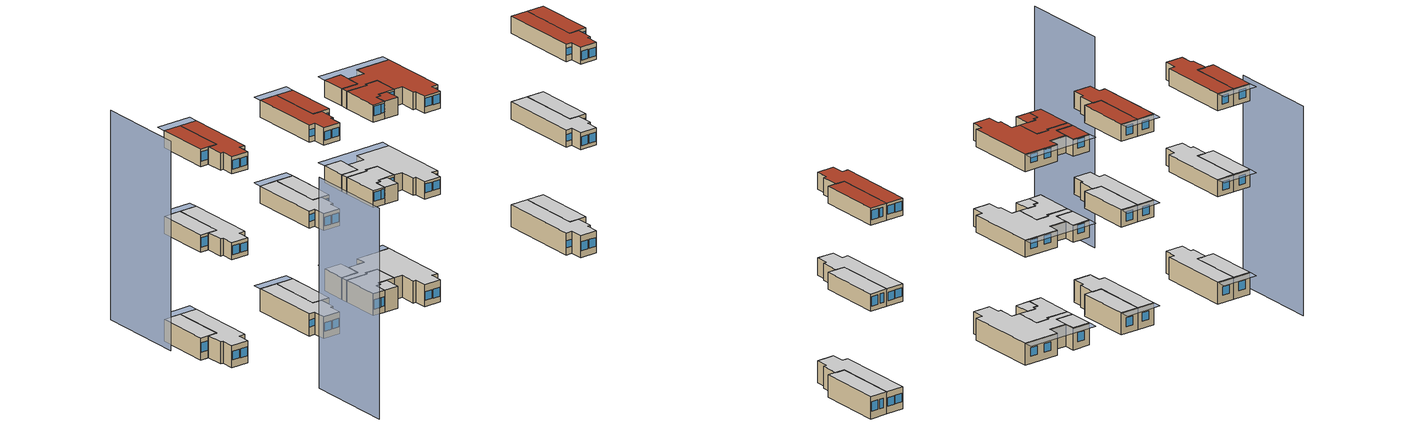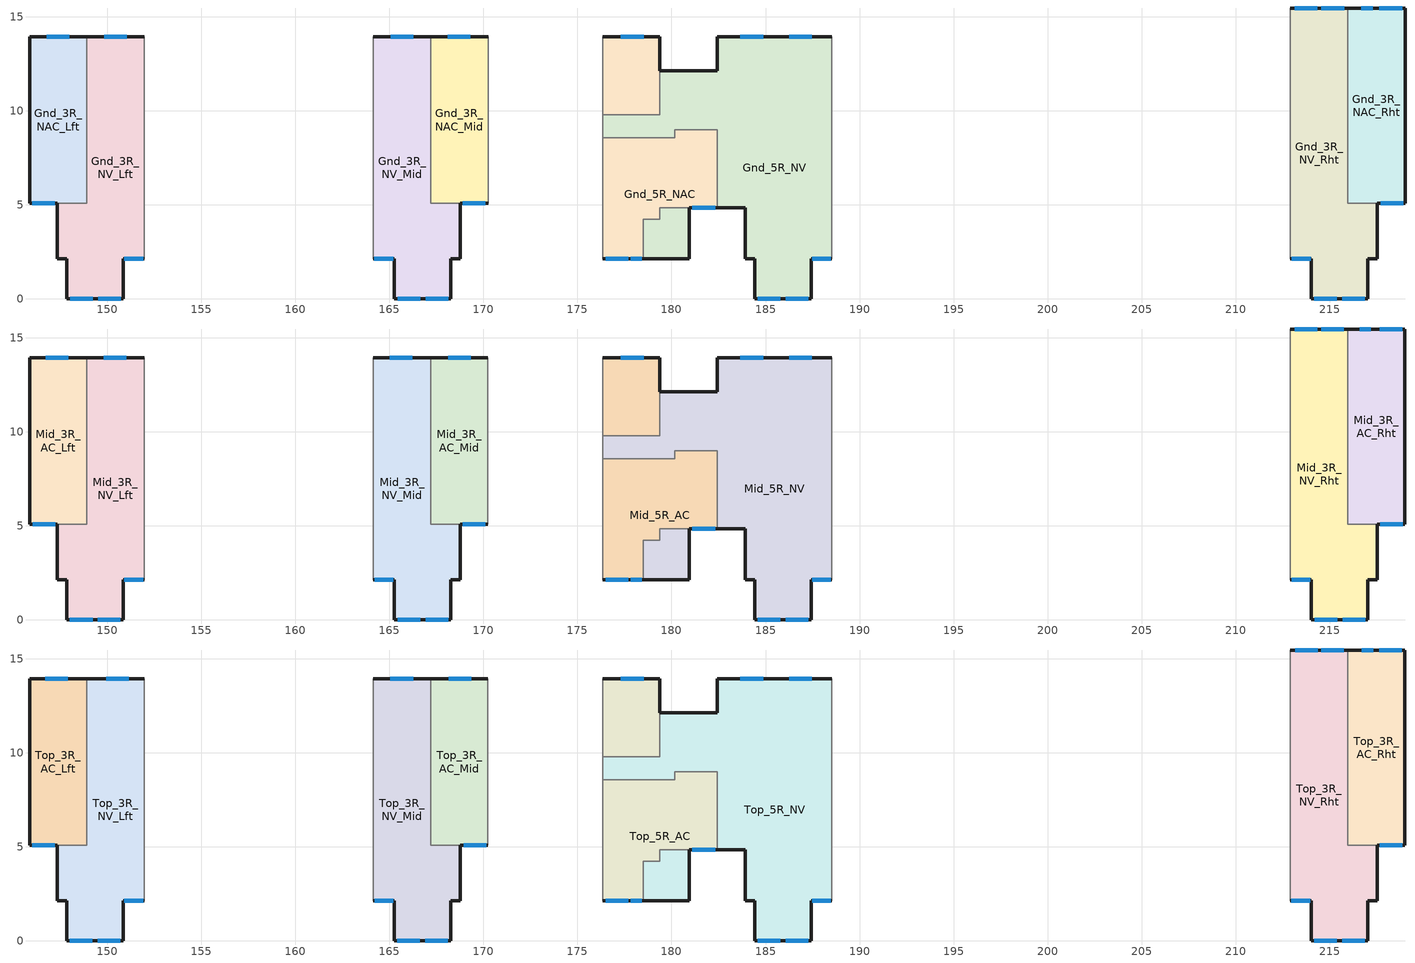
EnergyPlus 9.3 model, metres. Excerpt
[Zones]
Gnd_5R_NAC
 floor ground (Exterior Floor): 179.39,13.92 179.39,9.78 176.34,9.78 176.34,13.92 z0; 182.43,8.98 182.43,4.83 179.39,4.83 179.39,4.22 178.5,4.22 178.5,2.13 176.34,2.13 176.34,8.56 180.19,8.56 180.19,8.98 z0
 wall outside (Exterior Wall): 176.34,2.13 178.5,2.13 / 179.39,12.12 179.39,13.92 176.34,13.92 / 180.95,4.83 182.43,4.83 z0:3.6
 wall to Gnd_5R_NV (Interior Wall): 182.43,4.83 182.43,8.98 180.19,8.98 180.19,8.56 176.34,8.56 / 178.5,2.13 178.5,4.22 179.39,4.22 179.39,4.83 180.95,4.83 / 176.34,9.78 179.39,9.78 179.39,12.12 z0:3.6
 wall adiabatic (Exterior Wall): 176.34,13.92 176.34,9.78 z0:3.6
 wall adiabatic (Interior Wall): 176.34,8.56 176.34,2.13 z0:3.6
 window (Exterior Window): 178.51,13.92 177.31,13.92 z1.11:2.62; 181.12,4.83 182.32,4.83 z0.97:2.48; 177.82,2.13 178.42,2.13 z1.04:2.56; 176.51,2.13 177.71,2.13 z1.03:2.55
 ceiling adiabatic (Interior Ceiling): 176.34,8.56 176.34,2.13 178.5,2.13 178.5,4.22 179.39,4.22 179.39,4.83 182.43,4.83 182.43,8.98 180.19,8.98 180.19,8.56 z3.6; 176.34,13.92 176.34,9.78 179.39,9.78 179.39,13.92 z3.6
Gnd_5R_NV
 floor ground (Exterior Floor): 188.53,13.92 188.53,2.12 187.42,2.12 187.42,0 184.42,0 184.42,2.12 183.92,2.13 183.92,4.83 182.43,4.83 182.43,8.98 180.19,8.98 180.19,8.56 176.34,8.56 176.34,9.78 179.39,9.78 179.39,12.12 182.43,12.12 182.43,13.92 z0; 180.95,4.83 180.95,2.13 178.5,2.13 178.5,4.22 179.39,4.22 179.39,4.83 z0
 wall outside (Exterior Wall): 182.43,4.83 183.92,4.83 183.92,2.13 184.42,2.12 184.42,0 187.42,0 187.42,2.12 188.53,2.12 / 188.53,13.92 182.43,13.92 182.43,12.12 179.39,12.12 / 178.5,2.13 180.95,2.13 180.95,4.83 z0:3.6
 wall adiabatic (Interior Wall): 188.53,2.12 188.53,13.92 z0:3.6
 wall adiabatic (Exterior Wall): 176.34,9.78 176.34,8.56 z0:3.6
 window (Exterior Window): 187.46,13.92 186.26,13.92 z1.14:2.56; 184.87,13.92 183.67,13.92 z1.13:2.54; 184.58,0 185.78,0 z1:2.42; 186.06,0 187.26,0 z0.99:2.4; 187.48,2.12 188.48,2.12 z1.21:2.34
 ceiling adiabatic (Interior Ceiling): 179.39,12.12 179.39,9.78 176.34,9.78 176.34,8.56 180.19,8.56 180.19,8.98 182.43,8.98 182.43,4.83 183.92,4.83 183.92,2.13 184.42,2.12 184.42,0 187.42,0 187.42,2.12 188.53,2.12 188.53,13.92 182.43,13.92 182.43,12.12 z3.6; 178.5,4.22 178.5,2.13 180.95,2.13 180.95,4.83 179.39,4.83 179.39,4.22 z3.6
Gnd_3R_NAC_Lft
 floor ground (Exterior Floor): 148.91,13.92 148.91,5.08 145.86,5.08 145.86,13.92 z0
 wall outside (Exterior Wall): 148.91,13.92 145.86,13.92 145.86,5.08 147.35,5.08 z0:3.6
 wall to Gnd_3R_NV_Lft (Interior Wall): 147.35,5.08 148.91,5.08 148.91,13.92 z0:3.6
 window (Exterior Window): 147.98,13.92 146.78,13.92 z1.13:2.65; 146,5.08 147.2,5.08 z1.27:2.79
 ceiling adiabatic (Interior Ceiling): 145.86,13.92 145.86,5.08 148.91,5.08 148.91,13.92 z3.6
Gnd_3R_NV_Lft
 floor ground (Exterior Floor): 151.96,13.92 151.96,2.12 150.85,2.12 150.85,0 147.85,0 147.85,2.12 147.35,2.12 147.35,5.08 148.91,5.08 148.91,13.92 z0
 wall outside (Exterior Wall): 151.96,13.92 148.91,13.92 / 147.35,5.08 147.35,2.12 147.85,2.12 147.85,0 150.85,0 150.85,2.12 151.96,2.12 z0:3.6
 wall adiabatic (Interior Wall): 151.96,2.12 151.96,13.92 z0:3.6
 window (Exterior Window): 149.51,0 150.71,0 z1.19:2.6; 148.03,0 149.23,0 z1.2:2.62; 151.03,13.92 149.83,13.92 z1.25:2.66; 150.9,2.12 151.9,2.12 z1.51:2.64
 ceiling adiabatic (Interior Ceiling): 148.91,13.92 148.91,5.08 147.35,5.08 147.35,2.12 147.85,2.12 147.85,0 150.85,0 150.85,2.12 151.96,2.12 151.96,13.92 z3.6
Gnd_3R_NV_Mid
 floor ground (Exterior Floor): 167.19,13.92 167.19,5.08 168.76,5.08 168.76,2.12 168.26,2.12 168.26,0 165.26,0 165.26,2.12 164.15,2.12 164.15,13.92 z0
 wall outside (Exterior Wall): 167.19,13.92 164.15,13.92 / 164.15,2.12 165.26,2.12 165.26,0 168.26,0 168.26,2.12 168.76,2.12 168.76,5.08 z0:3.6
 wall to Gnd_3R_NAC_Mid (Interior Wall): 168.76,5.08 167.19,5.08 167.19,13.92 z0:3.6
 wall adiabatic (Interior Wall): 164.15,13.92 164.15,2.12 z0:3.6
 window (Exterior Window): 165.45,0 166.65,0 z1.16:2.57; 166.94,0 168.14,0 z1.14:2.56; 166.26,13.92 165.06,13.92 z1.12:2.53; 164.2,2.12 165.2,2.12 z1.45:2.57
 ceiling adiabatic (Interior Ceiling): 164.15,13.92 164.15,2.12 165.26,2.12 165.26,0 168.26,0 168.26,2.12 168.76,2.12 168.76,5.08 167.19,5.08 167.19,13.92 z3.6
Gnd_3R_NAC_Mid
 floor ground (Exterior Floor): 170.24,13.92 170.24,5.08 167.19,5.08 167.19,13.92 z0
 wall outside (Exterior Wall): 170.24,13.92 167.19,13.92 / 168.76,5.08 170.24,5.08 z0:3.6
 wall adiabatic (Interior Wall): 170.24,5.08 170.24,13.92 z0:3.6
 window (Exterior Window): 169.3,13.92 168.1,13.92 z1.06:2.57; 168.89,5.08 170.09,5.08 z1.06:2.58
 ceiling adiabatic (Interior Ceiling): 167.19,13.92 167.19,5.08 170.24,5.08 170.24,13.92 z3.6
Gnd_3R_NAC_Rht
 floor ground (Exterior Floor): 219.01,15.45 219.01,5.08 215.96,5.08 215.96,15.45 z0
 wall outside (Exterior Wall): 217.52,5.08 219.01,5.08 219.01,15.45 215.96,15.45 z0:3.6
 wall to Gnd_3R_NV_Rht (Interior Wall): 215.96,15.45 215.96,5.08 217.52,5.08 z0:3.6
 window (Exterior Window): 217.29,15.45 216.69,15.45 z1.2:2.72; 217.71,5.08 218.91,5.08 z0.96:2.48; 218.85,15.45 217.65,15.45 z1.22:2.73
 ceiling adiabatic (Interior Ceiling): 215.96,15.45 215.96,5.08 219.01,5.08 219.01,15.45 z3.6
Gnd_3R_NV_Rht
 floor ground (Exterior Floor): 215.96,15.45 215.96,5.08 217.52,5.08 217.52,2.12 217.02,2.12 217.02,0 214.02,0 214.02,2.12 212.91,2.12 212.91,15.45 z0
 wall outside (Exterior Wall): 212.91,2.12 214.02,2.12 214.02,0 217.02,0 217.02,2.12 217.52,2.12 217.52,5.08 / 215.96,15.45 212.91,15.45 z0:3.6
 wall adiabatic (Interior Wall): 212.91,15.45 212.91,2.12 z0:3.6
 window (Exterior Window): 214.18,0 215.38,0 z1.13:2.55; 215.67,0 216.87,0 z1.12:2.53; 214.35,15.45 213.15,15.45 / 215.77,15.45 214.57,15.45 z1.21:2.63; 212.99,2.12 213.99,2.12 z1.16:2.29
 ceiling adiabatic (Interior Ceiling): 212.91,15.45 212.91,2.12 214.02,2.12 214.02,0 217.02,0 217.02,2.12 217.52,2.12 217.52,5.08 215.96,5.08 215.96,15.45 z3.6
Mid_5R_AC
 floor adiabatic (Interior Floor): 182.43,8.98 182.43,4.83 179.39,4.83 179.39,4.22 178.5,4.22 178.5,2.13 176.34,2.13 176.34,8.56 180.19,8.56 180.19,8.98 z17.6; 179.39,13.92 179.39,9.78 176.34,9.78 176.34,13.92 z17.6
 wall outside (Exterior Wall): 176.34,2.13 178.5,2.13 / 179.39,12.12 179.39,13.92 176.34,13.92 / 180.95,4.83 182.43,4.83 z17.6:20.4
 wall to Mid_5R_NV (Interior Wall): 182.43,4.83 182.43,8.98 180.19,8.98 180.19,8.56 176.34,8.56 / 178.5,2.13 178.5,4.22 179.39,4.22 179.39,4.83 180.95,4.83 / 176.34,9.78 179.39,9.78 179.39,12.12 z17.6:20.4
 wall adiabatic (Exterior Wall): 176.34,13.92 176.34,9.78 z17.6:20.4
 wall adiabatic (Interior Wall): 176.34,8.56 176.34,2.13 z17.6:20.4
 window (Exterior Window): 177.82,2.13 178.42,2.13 z18.64:20.16; 176.51,2.13 177.71,2.13 z18.63:20.15; 181.12,4.83 182.32,4.83 z18.57:20.08; 178.51,13.92 177.31,13.92 z18.71:20.22
 ceiling adiabatic (Interior Ceiling): 176.34,13.92 176.34,9.78 179.39,9.78 179.39,13.92 z20.4; 176.34,8.56 176.34,2.13 178.5,2.13 178.5,4.22 179.39,4.22 179.39,4.83 182.43,4.83 182.43,8.98 180.19,8.98 180.19,8.56 z20.4
Mid_5R_NV
 floor adiabatic (Interior Floor): 188.53,13.92 188.53,2.12 187.42,2.12 187.42,0 184.42,0 184.42,2.13 183.92,2.13 183.92,4.83 182.43,4.83 182.43,8.98 180.19,8.98 180.19,8.56 176.34,8.56 176.34,9.78 179.39,9.78 179.39,12.12 182.43,12.12 182.43,13.92 z17.6; 180.95,4.83 180.95,2.13 178.5,2.13 178.5,4.22 179.39,4.22 179.39,4.83 z17.6
 wall outside (Exterior Wall): 182.43,4.83 183.92,4.83 183.92,2.13 184.42,2.13 184.42,0 187.42,0 187.42,2.12 188.53,2.12 / 188.53,13.92 182.43,13.92 182.43,12.12 179.39,12.12 / 178.5,2.13 180.95,2.13 180.95,4.83 z17.6:20.4
 wall adiabatic (Interior Wall): 188.53,2.12 188.53,13.92 z17.6:20.4
 wall adiabatic (Exterior Wall): 176.34,9.78 176.34,8.56 z17.6:20.4
 window (Exterior Window): 187.48,2.12 188.48,2.12 z18.81:19.94; 186.06,0 187.26,0 z18.59:20; 184.58,0 185.78,0 z18.6:20.02; 184.87,13.92 183.67,13.92 z18.73:20.14; 187.46,13.92 186.26,13.92 z18.74:20.16
 ceiling adiabatic (Interior Ceiling): 179.39,12.12 179.39,9.78 176.34,9.78 176.34,8.56 180.19,8.56 180.19,8.98 182.43,8.98 182.43,4.83 183.92,4.83 183.92,2.13 184.42,2.13 184.42,0 187.42,0 187.42,2.12 188.53,2.12 188.53,13.92 182.43,13.92 182.43,12.12 z20.4; 178.5,4.22 178.5,2.13 180.95,2.13 180.95,4.83 179.39,4.83 179.39,4.22 z20.4
Mid_3R_AC_Lft
 floor adiabatic (Interior Floor): 148.91,13.92 148.91,5.08 145.86,5.08 145.86,13.92 z17.6
 wall outside (Exterior Wall): 148.91,13.92 145.86,13.92 145.86,5.08 147.34,5.08 z17.6:20.4
 wall to Mid_3R_NV_Lft (Interior Wall): 147.34,5.08 148.91,5.08 148.91,13.92 z17.6:20.4
 window (Exterior Window): 146.03,5.08 147.23,5.08 z18.38:19.89; 147.93,13.92 146.73,13.92 z18.35:19.86
 ceiling adiabatic (Interior Ceiling): 145.86,13.92 145.86,5.08 148.91,5.08 148.91,13.92 z20.4
Mid_3R_AC_Mid
 floor adiabatic (Interior Floor): 170.24,13.92 170.24,5.08 167.19,5.08 167.19,13.92 z17.6
 wall outside (Exterior Wall): 168.76,5.08 170.24,5.08 / 170.24,13.92 167.19,13.92 z17.6:20.4
 wall to Mid_3R_NV_Mid (Interior Wall): 167.19,13.92 167.19,5.08 168.76,5.08 z17.6:20.4
 wall adiabatic (Interior Wall): 170.24,5.08 170.24,13.92 z17.6:20.4
 window (Exterior Window): 169.32,13.92 168.12,13.92 z18.3:19.82; 168.9,5.08 170.1,5.08 z18.34:19.85
 ceiling adiabatic (Interior Ceiling): 167.19,13.92 167.19,5.08 170.24,5.08 170.24,13.92 z20.4
Mid_3R_NV_Mid
 floor adiabatic (Interior Floor): 167.19,13.92 167.19,5.08 168.76,5.08 168.76,2.13 168.25,2.13 168.25,0 165.25,0 165.25,2.13 164.15,2.13 164.15,13.92 z17.6
 wall outside (Exterior Wall): 164.15,2.13 165.25,2.13 165.25,0 168.25,0 168.25,2.13 168.76,2.13 168.76,5.08 / 167.19,13.92 164.15,13.92 z17.6:20.4
 wall adiabatic (Interior Wall): 164.15,13.92 164.15,2.13 z17.6:20.4
 window (Exterior Window): 166.92,0 168.12,0 z18.33:19.75; 165.43,0 166.63,0 z18.35:19.76; 166.2,13.92 165,13.92 z18.36:19.78; 164.22,2.13 165.22,2.13 z18.68:19.8
 ceiling adiabatic (Interior Ceiling): 164.15,13.92 164.15,2.13 165.25,2.13 165.25,0 168.25,0 168.25,2.13 168.76,2.13 168.76,5.08 167.19,5.08 167.19,13.92 z20.4
Mid_3R_NV_Lft
 floor adiabatic (Interior Floor): 151.95,13.92 151.95,2.13 150.85,2.13 150.85,0 147.85,0 147.85,2.13 147.34,2.13 147.34,5.08 148.91,5.08 148.91,13.92 z17.6
 wall outside (Exterior Wall): 147.34,5.08 147.34,2.13 147.85,2.13 147.85,0 150.85,0 150.85,2.13 151.95,2.13 / 151.95,13.92 148.91,13.92 z17.6:20.4
 wall adiabatic (Interior Wall): 151.95,2.13 151.95,13.92 z17.6:20.4
 window (Exterior Window): 149.5,0 150.7,0 z18.38:19.8; 148.01,0 149.21,0 z18.4:19.81; 150.91,2.13 151.91,2.13 z18.68:19.8; 151,13.92 149.8,13.92 z18.39:19.81
 ceiling adiabatic (Interior Ceiling): 148.91,13.92 148.91,5.08 147.34,5.08 147.34,2.13 147.85,2.13 147.85,0 150.85,0 150.85,2.13 151.95,2.13 151.95,13.92 z20.4
Mid_3R_AC_Rht
 floor adiabatic (Interior Floor): 219.01,15.45 219.01,5.08 215.96,5.08 215.96,15.45 z17.6
 wall outside (Exterior Wall): 217.52,5.08 219.01,5.08 219.01,15.45 215.96,15.45 z17.6:20.4
 wall to Mid_3R_NV_Rht (Interior Wall): 215.96,15.45 215.96,5.08 217.52,5.08 z17.6:20.4
 window (Exterior Window): 217.68,5.08 218.88,5.08 z18.21:19.73; 218.87,15.45 217.67,15.45 z18.4:19.92; 217.19,15.45 216.59,15.45 z18.42:19.94
 ceiling adiabatic (Interior Ceiling): 215.96,15.45 215.96,5.08 219.01,5.08 219.01,15.45 z20.4
Mid_3R_NV_Rht
 floor adiabatic (Interior Floor): 215.96,15.45 215.96,5.08 217.52,5.08 217.52,2.13 217.02,2.13 217.02,0 214.02,0 214.02,2.13 212.91,2.13 212.91,15.45 z17.6
 wall outside (Exterior Wall): 212.91,2.13 214.02,2.13 214.02,0 217.02,0 217.02,2.13 217.52,2.13 217.52,5.08 / 215.96,15.45 212.91,15.45 z17.6:20.4
 wall adiabatic (Interior Wall): 212.91,15.45 212.91,2.13 z17.6:20.4
 window (Exterior Window): 214.21,0 215.41,0 z18.27:19.68; 215.7,0 216.9,0 z18.25:19.67; 212.98,2.13 213.98,2.13 z18.53:19.66; 214.35,15.45 213.15,15.45 / 215.75,15.45 214.55,15.45 z18.43:19.84
 ceiling adiabatic (Interior Ceiling): 212.91,15.45 212.91,2.13 214.02,2.13 214.02,0 217.02,0 217.02,2.13 217.52,2.13 217.52,5.08 215.96,5.08 215.96,15.45 z20.4
Top_5R_NV
 floor adiabatic (Exterior Floor): 188.53,13.92 188.53,2.12 187.42,2.12 187.42,0 184.42,0 184.42,2.13 183.92,2.13 183.92,4.83 182.43,4.83 182.43,8.98 180.19,8.98 180.19,8.56 176.34,8.56 176.34,9.78 179.39,9.78 179.39,12.12 182.43,12.12 182.43,13.92 z31.6
 floor adiabatic (Interior Floor): 180.95,4.83 180.95,2.13 178.5,2.13 178.5,4.22 179.39,4.22 179.39,4.83 z31.6
 wall outside (Exterior Wall): 182.43,4.83 183.92,4.83 183.92,2.13 184.42,2.13 184.42,0 187.42,0 187.42,2.12 188.53,2.12 / 188.53,13.92 182.43,13.92 182.43,12.12 179.39,12.12 / 178.5,2.13 180.95,2.13 180.95,4.83 z31.6:34.4
 wall adiabatic (Interior Wall): 188.53,2.12 188.53,13.92 z31.6:34.4
 wall to Top_5R_AC (Interior Wall): 176.34,8.56 180.19,8.56 180.19,8.98 182.43,8.98 182.43,4.83 / 179.39,12.12 179.39,9.78 176.34,9.78 / 180.95,4.83 179.39,4.83 179.39,4.22 178.5,4.22 178.5,2.13 z31.6:34.4
 wall adiabatic (Exterior Wall): 176.34,9.78 176.34,8.56 z31.6:34.4
 window (Exterior Window): 187.46,13.92 186.26,13.92 z32.74:34.16; 184.87,13.92 183.67,13.92 z32.73:34.14; 184.58,0 185.78,0 z32.6:34.02; 186.06,0 187.26,0 z32.59:34; 187.48,2.12 188.48,2.12 z32.81:33.94
 roof outside (Interior Floor): 179.39,12.12 179.39,9.78 176.34,9.78 176.34,8.56 180.19,8.56 180.19,8.98 182.43,8.98 182.43,4.83 183.92,4.83 183.92,2.13 184.42,2.13 184.42,0 187.42,0 187.42,2.12 188.53,2.12 188.53,13.92 182.43,13.92 182.43,12.12 z34.4
 roof outside (Exterior Roof): 178.5,4.22 178.5,2.13 180.95,2.13 180.95,4.83 179.39,4.83 179.39,4.22 z34.4
Top_5R_AC
 floor adiabatic (Interior Floor): 182.43,8.98 182.43,4.83 179.39,4.83 179.39,4.22 178.5,4.22 178.5,2.13 176.34,2.13 176.34,8.56 180.19,8.56 180.19,8.98 z31.6; 179.39,13.92 179.39,9.78 176.34,9.78 176.34,13.92 z31.6
 wall outside (Exterior Wall): 176.34,2.13 178.5,2.13 / 179.39,12.12 179.39,13.92 176.34,13.92 / 180.95,4.83 182.43,4.83 z31.6:34.4
 wall adiabatic (Exterior Wall): 176.34,13.92 176.34,9.78 z31.6:34.4
 wall adiabatic (Interior Wall): 176.34,8.56 176.34,2.13 z31.6:34.4
 window (Exterior Window): 178.51,13.92 177.31,13.92 z32.71:34.22; 176.51,2.13 177.71,2.13 z32.63:34.15; 181.12,4.83 182.32,4.83 z32.57:34.08; 177.82,2.13 178.42,2.13 z32.64:34.16
 roof outside (Exterior Roof): 176.34,13.92 176.34,9.78 179.39,9.78 179.39,13.92 z34.4; 176.34,8.56 176.34,2.13 178.5,2.13 178.5,4.22 179.39,4.22 179.39,4.83 182.43,4.83 182.43,8.98 180.19,8.98 180.19,8.56 z34.4
Top_3R_AC_Lft
 floor adiabatic (Interior Floor): 148.91,13.92 148.91,5.08 145.86,5.08 145.86,13.92 z31.6
 wall outside (Exterior Wall): 148.91,13.92 145.86,13.92 145.86,5.08 147.34,5.08 z31.6:34.4
 wall to Top_3R_NV_Lft (Interior Wall): 147.34,5.08 148.91,5.08 148.91,13.92 z31.6:34.4
 window (Exterior Window): 146,5.08 147.2,5.08 z32.44:33.96; 147.89,13.92 146.69,13.92 z32.37:33.88
 roof outside (Exterior Roof): 145.86,13.92 145.86,5.08 148.91,5.08 148.91,13.92 z34.4
Top_3R_NV_Mid
 floor adiabatic (Interior Floor): 167.19,13.92 167.19,5.08 168.76,5.08 168.76,2.13 168.25,2.13 168.25,0 165.25,0 165.25,2.13 164.15,2.13 164.15,13.92 z31.6
 wall outside (Exterior Wall): 164.15,2.13 165.25,2.13 165.25,0 168.25,0 168.25,2.13 168.76,2.13 168.76,5.08 / 167.19,13.92 164.15,13.92 z31.6:34.4
 wall adiabatic (Interior Wall): 164.15,13.92 164.15,2.13 z31.6:34.4
 wall to Top_3R_AC_Mid (Interior Wall): 168.76,5.08 167.19,5.08 167.19,13.92 z31.6:34.4
 window (Exterior Window): 165.42,0 166.62,0 / 166.25,13.92 165.05,13.92 z32.36:33.77; 166.9,0 168.1,0 z32.35:33.76; 164.21,2.13 165.21,2.13 z32.52:33.64
 roof outside (Exterior Roof): 164.15,13.92 164.15,2.13 165.25,2.13 165.25,0 168.25,0 168.25,2.13 168.76,2.13 168.76,5.08 167.19,5.08 167.19,13.92 z34.4
Top_3R_AC_Rht
 floor adiabatic (Interior Floor): 219.01,15.45 219.01,5.08 215.96,5.08 215.96,15.45 z31.6
 wall outside (Exterior Wall): 217.52,5.08 219.01,5.08 219.01,15.45 215.96,15.45 z31.6:34.4
 wall to Top_3R_NV_Rht (Interior Wall): 215.96,15.45 215.96,5.08 217.52,5.08 z31.6:34.4
 window (Exterior Window): 217.67,5.08 218.87,5.08 z32.35:33.86; 218.84,15.45 217.64,15.45 z32.49:34.01; 217.32,15.45 216.72,15.45 z32.47:33.98
 roof outside (Exterior Roof): 215.96,15.45 215.96,5.08 219.01,5.08 219.01,15.45 z34.4
Top_3R_AC_Mid
 floor adiabatic (Interior Floor): 170.24,13.92 170.24,5.08 167.19,5.08 167.19,13.92 z31.6
 wall outside (Exterior Wall): 168.76,5.08 170.24,5.08 / 170.24,13.92 167.19,13.92 z31.6:34.4
 wall adiabatic (Interior Wall): 170.24,5.08 170.24,13.92 z31.6:34.4
 window (Exterior Window): 169.34,13.92 168.14,13.92 z32.34:33.86; 168.94,5.08 170.14,5.08 z32.32:33.83
 roof outside (Exterior Roof): 167.19,13.92 167.19,5.08 170.24,5.08 170.24,13.92 z34.4
Top_3R_NV_Lft
 floor adiabatic (Interior Floor): 151.95,13.92 151.95,2.13 150.85,2.13 150.85,0 147.85,0 147.85,2.13 147.34,2.13 147.34,5.08 148.91,5.08 148.91,13.92 z31.6
 wall outside (Exterior Wall): 147.34,5.08 147.34,2.13 147.85,2.13 147.85,0 150.85,0 150.85,2.13 151.95,2.13 / 151.95,13.92 148.91,13.92 z31.6:34.4
 wall adiabatic (Interior Wall): 151.95,2.13 151.95,13.92 z31.6:34.4
 window (Exterior Window): 148,0 149.2,0 z32.36:33.78; 149.49,0 150.69,0 z32.35:33.76; 150.9,2.13 151.9,2.13 z32.74:33.86; 151.13,13.92 149.93,13.92 z32.47:33.88
 roof outside (Exterior Roof): 148.91,13.92 148.91,5.08 147.34,5.08 147.34,2.13 147.85,2.13 147.85,0 150.85,0 150.85,2.13 151.95,2.13 151.95,13.92 z34.4
Top_3R_NV_Rht
 floor adiabatic (Interior Floor): 215.96,15.45 215.96,5.08 217.52,5.08 217.52,2.13 217.02,2.13 217.02,0 214.02,0 214.02,2.13 212.91,2.13 212.91,15.45 z31.6
 wall outside (Exterior Wall): 212.91,2.13 214.02,2.13 214.02,0 217.02,0 217.02,2.13 217.52,2.13 217.52,5.08 / 215.96,15.45 212.91,15.45 z31.6:34.4
 wall adiabatic (Interior Wall): 212.91,15.45 212.91,2.13 z31.6:34.4
 window (Exterior Window): 214.19,0 215.39,0 z32.22:33.63; 215.68,0 216.88,0 z32.2:33.62; 214.37,15.45 213.17,15.45 / 215.76,15.45 214.56,15.45 z32.53:33.94; 212.96,2.13 213.96,2.13 z32.6:33.73
 roof outside (Exterior Roof): 212.91,15.45 212.91,2.13 214.02,2.13 214.02,0 217.02,0 217.02,2.13 217.52,2.13 217.52,5.08 215.96,5.08 215.96,15.45 z34.4
shading: 144.5,25.16 144.5,10.56 z0:34.23; 153.4,-14 153.39,-28.6 z0:34.4; 176.34,15.45 176.34,13.92 179.39,13.92 179.39,12.12 182.43,12.12 182.43,13.92 188.53,13.92 188.53,15.45 z3.6; 176.34,15.45 176.34,13.92 179.39,13.92 179.39,12.12 182.43,12.12 182.43,13.92 188.53,13.92 188.53,15.45 z34.4; 176.34,15.45 176.34,13.92 179.39,13.92 179.39,12.12 182.43,12.12 182.43,13.92 188.53,13.92 188.53,15.45 z20.4; 170.24,15.45 170.24,13.92 164.15,13.92 164.15,15.45 z3.6; 151.96,15.45 151.96,13.92 145.86,13.92 145.86,15.45 z3.6; 170.24,15.45 170.24,13.92 164.15,13.92 164.15,15.45 z20.4; 151.95,15.45 151.95,13.92 145.86,13.92 145.86,15.45 z20.4; 170.24,15.45 170.24,13.92 164.15,13.92 164.15,15.45 z34.4; 151.95,15.45 151.95,13.92 145.86,13.92 145.86,15.45 z34.4
[Building]
Blk1: North Axis {deg}=351.6; Terrain=Urban; Loads Convergence Tolerance Value {W}=0.04; Temperature Convergence Tolerance Value {deltaC}=0.4; Solar Distribution=FullExterior; Maximum Number of Warmup Days=25
[Site:Location]
Singapore: Latitude {deg}=1.3; Longitude {deg}=103.8; Time Zone {hr}=8; Elevation {m}=6
[Site:GroundTemperature:BuildingSurface]
18, 18, 18, 18, 24, 24.3, 24, 18, 18, 18, 18, 18
[Material] Roughness=MediumRough
Name | Thickness {m} | Conductivity {W/m-K} | Density {kg/m3} | Specific Heat {J/kg-K} | Thermal Absorptance | Solar Absorptance | Visible Absorptance
M11 100mm lightweight concrete | 0.1016 | 0.53 | 1280 | 840 | 0.9 | 0.5 | 0.5
M15 150mm heavyweight concrete | 0.15 | 1.95 | 2240 | 900 | 0.9 | 0.7 | 0.7
Roof concrete | 0.15 | 1.442 | 2240 | 900
Cement plaster | 0.005 | 0.533 | 1280 | 840
Ferrocement | 0.03 | 0.836 | 1280 | 900
Polyethylene | 0.075 | 0.024 | 24 | 303
[Material:AirGap]
F05 Ceiling air space resistance: Thermal Resistance {m2-K/W}=0.18
[WindowMaterial:Glazing]
Clear 6mm: Optical Data Type=SpectralAverage; Thickness {m}=0.006; Solar Transmittance at Normal Incidence=0.837; Front Side Solar Reflectance at Normal Incidence=0.075; Back Side Solar Reflectance at Normal Incidence=0.075; Visible Transmittance at Normal Incidence=0.898; Front Side Visible Reflectance at Normal Incidence=0.081; Back Side Visible Reflectance at Normal Incidence=0.081; Infrared Transmittance at Normal Incidence=0; Front Side Infrared Hemispherical Emissivity=0.84; Back Side Infrared Hemispherical Emissivity=0.84; Conductivity {W/m-K}=0.9
[Construction]
Exterior Window: Clear 6mm
Interior Ceiling; Interior Floor; Exterior Floor: M15 150mm heavyweight concrete
Interior Wall: M11 100mm lightweight concrete
Exterior Roof: Ferrocement, F05 Ceiling air space resistance, Roof concrete, Cement plaster
Exterior Wall: M15 150mm heavyweight concrete, Polyethylene, Cement plaster
[Zone]
Name | Multiplier | Floor Area {m2}
Gnd_5R_NAC; Top_5R_AC; Mid_5R_AC | 3 | 43
Gnd_5R_NV; Top_5R_NV; Mid_5R_NV | 3 | 94
Gnd_3R_NAC_Lft; Mid_3R_AC_Lft; Top_3R_AC_Lft | 1 | 32
Gnd_3R_NV_Lft; Mid_3R_NV_Lft; Top_3R_NV_Lft | 1 | 52
Gnd_3R_NV_Mid; Mid_3R_NV_Mid; Top_3R_NV_Mid | 4 | 47
Gnd_3R_NAC_Mid; Mid_3R_AC_Mid; Top_3R_AC_Mid | 4 | 27
Gnd_3R_NAC_Rht; Mid_3R_AC_Rht; Top_3R_AC_Rht | 1 | 27
Gnd_3R_NV_Rht; Mid_3R_NV_Rht; Top_3R_NV_Rht | 1 | 47
[ZoneList]
AC Zones: Top_3R_AC_Lft, Mid_3R_AC_Mid, Mid_5R_AC, Mid_3R_AC_Lft, Top_5R_AC, Top_3R_AC_Rht, Top_3R_AC_Mid, Mid_3R_AC_Rht
[ZoneVentilation:DesignFlowRate]
Natural Ventilation: Zone or ZoneList=AC Zones; Schedule=Ventilation Schedule; Design Flow Rate Calculation Method=AirChanges/Hour; Air Changes per Hour {1/hr}=53; Ventilation Type=Natural; Fan Total Efficiency=1; Constant Term Coefficient=1; Minimum Indoor Temperature {C}=20; Maximum Indoor Temperature {C}=40; Delta Temperature {deltaC}=-100; Minimum Outdoor Temperature {C}=23; Maximum Outdoor Temperature {C}=34; Maximum Wind Speed {m/s}=9
[HVACTemplate:Thermostat] Constant Heating Setpoint {C}=0
Name | Cooling Setpoint Schedule | Constant Cooling Setpoint {C}
AC zones | Cooling Setpoint Schedule
Non-AC zones |  | 50
[HVACTemplate:Zone:IdealLoadsAirSystem] Template Thermostat=AC zones; Maximum Heating Supply Air Temperature {C}=50; Minimum Cooling Supply Air Temperature {C}=13; Maximum Heating Supply Air Humidity Ratio {kgWater/kgDryAir}=0.0156; Minimum Cooling Supply Air Humidity Ratio {kgWater/kgDryAir}=0.0077; Heating Limit=NoLimit; Cooling Limit=NoLimit; Dehumidification Control Type=ConstantSensibleHeatRatio; Cooling Sensible Heat Ratio=0.6; Humidification Control Type=None; Humidification Setpoint {percent}=30; Outdoor Air Method=None; Outdoor Air Flow Rate per Person {m3/s}=0.00944; Demand Controlled Ventilation Type=None; Outdoor Air Economizer Type=NoEconomizer; Heat Recovery Type=None; Sensible Heat Recovery Effectiveness=0.7; Latent Heat Recovery Effectiveness=0.65
Top_5R_AC; Top_3R_AC_Lft; Top_3R_AC_Mid; Top_3R_AC_Rht; Mid_5R_AC; Mid_3R_AC_Lft; Mid_3R_AC_Mid; Mid_3R_AC_Rht
[Schedule:Compact]
Cooling Setpoint Schedule: Through: 12/31, For: Weekdays, Until: 06:00, 25, Until: 23:30, 100, Until: 24:00, 25, For: Weekends, Until: 06:00, 25, Until: 23:30, 100, Until: 24:00, 25
Ventilation Schedule: Through: 12/31, For: Weekdays, Until: 06:00, 0, Until: 23:30, 1, Until: 24:00, 0, For: Weekends, Until: 06:50, 0, Until: 23:30, 1, Until: 24:00, 0
